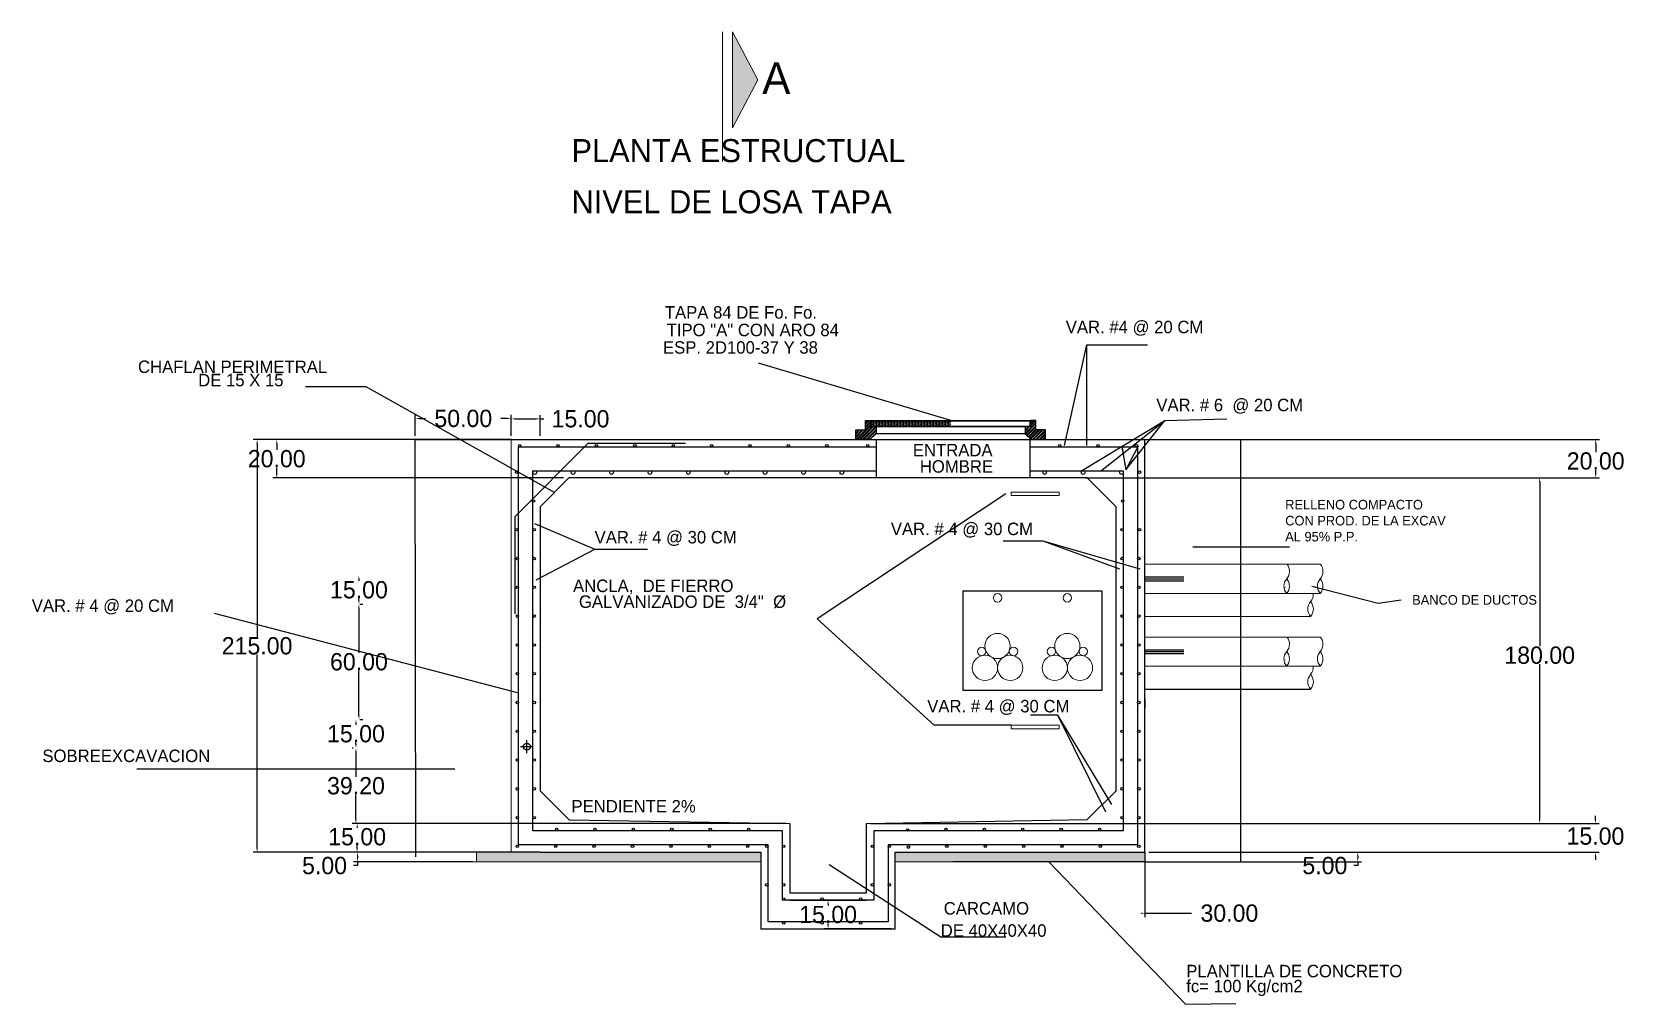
# Model space of a CAD drawing. Header units: centimetres. Extents: x -9328 to 420531, y -2964 to 1299.
# Drawn here: x -8512 to -7682, y -752 to -245 of the extents above; entities that cross this region are included whole.
import ezdxf

# ---------------------------------------------------------------- set-up
doc = ezdxf.new("R2010")
doc.units = ezdxf.units.CM
doc.header["$LTSCALE"] = 10
doc.header["$MEASUREMENT"] = 0
doc.layers.get('0').update_dxf_attribs({"linetype": 'CONTINUOUS'})
doc.layers.get('DEFPOINTS').update_dxf_attribs({"color": 2, "linetype": 'CONTINUOUS'})
for name, color, linetype in [('CONCRETO', 7, 'CONTINUOUS'), ('DIM', 7, 'CONTINUOUS'), ('Ductos', 30, 'CONTINUOUS'), ('HERRAJE', 13, 'CONTINUOUS'), ('REGISTRO', 1, 'CONTINUOUS'), ('TAPA', 120, 'CONTINUOUS'), ('TEXTOS', 7, 'CONTINUOUS'), ('VARILLAS', 30, 'CONTINUOUS')]:
    doc.layers.add(name, color=color, linetype=linetype)
doc.styles.get("Standard").update_dxf_attribs({"font": ''})
doc.styles.add('Zurich', font='')
doc.styles.get('Standard').set_extended_font_data('Zurich Ex BT')
doc.styles.get('Zurich').set_extended_font_data('Zurich Ex BT')
doc.dimstyles.get("Standard").update_dxf_attribs({"dimtxt": 9, "dimasz": 2, "dimexe": 2, "dimexo": 2, "dimgap": 0.09, "dimtad": 0, "dimtih": 1, "dimtoh": 1, "dimzin": 0, "dimdsep": 46, "dimtxsty": 'Standard', "dimcen": 0.09, "dimadec": 0, "dimazin": 0, "dimtfac": 1, "dimtofl": 0, "dimtmove": 0, "dimatfit": 3, "dimfxl": 0, "dimtolj": 1, "dimtzin": 0, "dimarcsym": 0})
pattern_1 = [(45, (-8760.0757, -599.7825), (-0.8838835, 0.8838835), []), (45, (-8760.0757, -599.1575), (-0.8838835, 0.8838835), [])]

# ---------------------------------------------------------------- blocks, each defined once
blk = doc.blocks.new('*D25')
at = {"layer": 'DEFPOINTS', "color": 0}
for p in [(-8384.42, -457.49), (-8262.24, -457.49), (-8233.05, -477.49)]:
    blk.add_point(p, dxfattribs=at)
at = {"layer": 'DIM', "color": 0, "lineweight": -2}
for p, q in [((-8264.24, -457.49), (-8386.42, -457.49)), ((-8384.42, -459.49), (-8384.42, -462.82)), ((-8384.42, -475.49), (-8384.42, -472.16)), ((-8235.05, -477.49), (-8386.42, -477.49))]:
    blk.add_line(p, q, dxfattribs=at)
at = {"layer": 'DIM', "color": 0}
for points in [[(-8384.75, -459.49), (-8384.08, -459.49), (-8384.42, -457.49)], [(-8384.75, -475.49), (-8384.08, -475.49), (-8384.42, -477.49)]]:
    blk.add_solid(points, dxfattribs=at)
at = {"layer": 'DIM', "color": 0, "insert": (-8384.42, -467.49), "char_height": 9, "attachment_point": 5}
blk.add_mtext('\\A1;20.00', dxfattribs=at)
blk = doc.blocks.new('*D26')
at = {"layer": 'DEFPOINTS', "color": 0}
for p in [(-8342.4, -677.49), (-8280.34, -672.49), (-8280.34, -677.49)]:
    blk.add_point(p, dxfattribs=at)
at = {"layer": 'DIM', "color": 0, "lineweight": -2}
for p, q in [((-8282.34, -672.49), (-8344.4, -672.49)), ((-8282.34, -677.49), (-8344.4, -677.49)), ((-8342.4, -679.49), (-8344.4, -679.49)), ((-8342.4, -674.49), (-8342.4, -675.49)), ((-8342.4, -677.49), (-8342.4, -679.49))]:
    blk.add_line(p, q, dxfattribs=at)
at = {"layer": 'DIM', "color": 0}
for points in [[(-8342.73, -674.49), (-8342.06, -674.49), (-8342.4, -672.49)], [(-8342.73, -675.49), (-8342.06, -675.49), (-8342.4, -677.49)]]:
    blk.add_solid(points, dxfattribs=at)
at = {"layer": 'DIM', "color": 0, "insert": (-8359.51, -679.49), "char_height": 9, "attachment_point": 5}
blk.add_mtext('\\A1;5.00', dxfattribs=at)
blk = doc.blocks.new('*D27')
at = {"layer": 'DEFPOINTS', "color": 0}
for p in [(-8262.24, -446.52), (-8312.24, -457.49), (-8262.24, -457.49)]:
    blk.add_point(p, dxfattribs=at)
at = {"layer": 'DIM', "color": 0, "lineweight": -2}
for p, q in [((-8312.24, -455.49), (-8312.24, -444.52)), ((-8310.24, -446.52), (-8306.87, -446.52)), ((-8264.24, -446.52), (-8267.61, -446.52)), ((-8262.24, -455.49), (-8262.24, -444.52))]:
    blk.add_line(p, q, dxfattribs=at)
at = {"layer": 'DIM', "color": 0}
for points in [[(-8310.24, -446.19), (-8310.24, -446.85), (-8312.24, -446.52)], [(-8264.24, -446.19), (-8264.24, -446.85), (-8262.24, -446.52)]]:
    blk.add_solid(points, dxfattribs=at)
at = {"layer": 'DIM', "color": 0, "insert": (-8287.24, -446.52), "char_height": 9, "attachment_point": 5}
blk.add_mtext('\\A1;50.00', dxfattribs=at)
blk = doc.blocks.new('*D28')
at = {"layer": 'DEFPOINTS', "color": 0}
for p in [(-8247.24, -446.7), (-8262.24, -457.49), (-8247.24, -457.49)]:
    blk.add_point(p, dxfattribs=at)
at = {"layer": 'DIM', "color": 0, "lineweight": -2}
for p, q in [((-8262.24, -455.49), (-8262.24, -444.7)), ((-8260.24, -446.7), (-8249.24, -446.7)), ((-8247.24, -455.49), (-8247.24, -444.7)), ((-8247.24, -446.7), (-8245.24, -446.7))]:
    blk.add_line(p, q, dxfattribs=at)
at = {"layer": 'DIM', "color": 0}
for points in [[(-8260.24, -446.37), (-8260.24, -447.04), (-8262.24, -446.7)], [(-8249.24, -446.37), (-8249.24, -447.04), (-8247.24, -446.7)]]:
    blk.add_solid(points, dxfattribs=at)
at = {"layer": 'DIM', "color": 0, "insert": (-8226.18, -446.7), "char_height": 9, "attachment_point": 5}
blk.add_mtext('\\A1;15.00', dxfattribs=at)
blk = doc.blocks.new('*D29')
at = {"layer": 'DEFPOINTS', "color": 0}
for p in [(-7932.24, -457.49), (-7965.41, -477.49), (-7697.44, -477.49)]:
    blk.add_point(p, dxfattribs=at)
at = {"layer": 'DIM', "color": 0, "lineweight": -2}
for p, q in [((-7930.24, -457.49), (-7695.44, -457.49)), ((-7697.44, -459.49), (-7697.44, -464.01)), ((-7963.41, -477.49), (-7695.44, -477.49)), ((-7697.44, -475.49), (-7697.44, -473.35))]:
    blk.add_line(p, q, dxfattribs=at)
at = {"layer": 'DIM', "color": 0}
for points in [[(-7697.77, -459.49), (-7697.11, -459.49), (-7697.44, -457.49)], [(-7697.77, -475.49), (-7697.11, -475.49), (-7697.44, -477.49)]]:
    blk.add_solid(points, dxfattribs=at)
at = {"layer": 'DIM', "color": 0, "insert": (-7697.44, -468.68), "char_height": 9, "attachment_point": 5}
blk.add_mtext('\\A1;20.00', dxfattribs=at)
blk = doc.blocks.new('*D30')
at = {"layer": 'DEFPOINTS', "color": 0}
for p in [(-8262.24, -457.49), (-8394.65, -672.49), (-8262.24, -672.49)]:
    blk.add_point(p, dxfattribs=at)
at = {"layer": 'DIM', "color": 0, "lineweight": -2}
for p, q in [((-8264.24, -457.49), (-8396.65, -457.49)), ((-8394.65, -459.49), (-8394.65, -560.33)), ((-8394.65, -670.49), (-8394.65, -569.66)), ((-8264.24, -672.49), (-8396.65, -672.49))]:
    blk.add_line(p, q, dxfattribs=at)
at = {"layer": 'DIM', "color": 0}
for points in [[(-8394.99, -459.49), (-8394.32, -459.49), (-8394.65, -457.49)], [(-8394.99, -670.49), (-8394.32, -670.49), (-8394.65, -672.49)]]:
    blk.add_solid(points, dxfattribs=at)
at = {"layer": 'DIM', "color": 0, "insert": (-8394.65, -564.99), "char_height": 9, "attachment_point": 5}
blk.add_mtext('\\A1;215.00', dxfattribs=at)
blk = doc.blocks.new('*D31')
at = {"layer": 'DEFPOINTS', "color": 0}
for p in [(-8342.53, -657.49), (-8117.24, -657.49), (-8262.24, -672.49)]:
    blk.add_point(p, dxfattribs=at)
at = {"layer": 'DIM', "color": 0, "lineweight": -2}
for p, q in [((-8119.24, -657.49), (-8344.53, -657.49)), ((-8342.53, -659.49), (-8342.53, -659.79)), ((-8342.53, -670.49), (-8342.53, -669.12)), ((-8264.24, -672.49), (-8344.53, -672.49))]:
    blk.add_line(p, q, dxfattribs=at)
at = {"layer": 'DIM', "color": 0}
for points in [[(-8342.87, -659.49), (-8342.2, -659.49), (-8342.53, -657.49)], [(-8342.87, -670.49), (-8342.2, -670.49), (-8342.53, -672.49)]]:
    blk.add_solid(points, dxfattribs=at)
at = {"layer": 'DIM', "color": 0, "insert": (-8342.53, -664.46), "char_height": 9, "attachment_point": 5}
blk.add_mtext('\\A1;15.00', dxfattribs=at)
blk = doc.blocks.new('*D32')
at = {"layer": 'DEFPOINTS', "color": 0}
for p in [(-8077.24, -697.49), (-8097.24, -712.49), (-8062.24, -712.49)]:
    blk.add_point(p, dxfattribs=at)
at = {"layer": 'DIM', "color": 0, "lineweight": -2}
for p, q in [((-8079.24, -697.49), (-8099.24, -697.49)), ((-8097.24, -699.49), (-8097.24, -700.33)), ((-8064.24, -712.49), (-8099.24, -712.49)), ((-8097.24, -710.49), (-8097.24, -709.66))]:
    blk.add_line(p, q, dxfattribs=at)
at = {"layer": 'DIM', "color": 0}
for points in [[(-8097.58, -699.49), (-8096.91, -699.49), (-8097.24, -697.49)], [(-8097.58, -710.49), (-8096.91, -710.49), (-8097.24, -712.49)]]:
    blk.add_solid(points, dxfattribs=at)
at = {"layer": 'DIM', "color": 0, "insert": (-8097.24, -704.99), "char_height": 9, "attachment_point": 5}
blk.add_mtext('\\A1;15.00', dxfattribs=at)
blk = doc.blocks.new('*D33')
at = {"layer": 'DEFPOINTS', "color": 0}
for p in [(-7932.24, -672.49), (-7932.24, -677.49), (-7821.39, -677.49)]:
    blk.add_point(p, dxfattribs=at)
at = {"layer": 'DIM', "color": 0, "lineweight": -2}
for p, q in [((-7930.24, -672.49), (-7819.39, -672.49)), ((-7930.24, -677.49), (-7819.39, -677.49)), ((-7821.39, -679.49), (-7823.39, -679.49)), ((-7821.39, -674.49), (-7821.39, -675.49)), ((-7821.39, -677.49), (-7821.39, -679.49))]:
    blk.add_line(p, q, dxfattribs=at)
at = {"layer": 'DIM', "color": 0}
for points in [[(-7821.72, -674.49), (-7821.05, -674.49), (-7821.39, -672.49)], [(-7821.72, -675.49), (-7821.05, -675.49), (-7821.39, -677.49)]]:
    blk.add_solid(points, dxfattribs=at)
at = {"layer": 'DIM', "color": 0, "insert": (-7838.51, -679.49), "char_height": 9, "attachment_point": 5}
blk.add_mtext('\\A1;5.00', dxfattribs=at)
blk = doc.blocks.new('*D34')
at = {"layer": 'DEFPOINTS', "color": 0}
for p in [(-8077.24, -657.49), (-7697.57, -657.49), (-7932.24, -672.49)]:
    blk.add_point(p, dxfattribs=at)
at = {"layer": 'DIM', "color": 0, "lineweight": -2}
for p, q in [((-7697.57, -655.49), (-7697.57, -653.49)), ((-8075.24, -657.49), (-7695.57, -657.49)), ((-7930.24, -672.49), (-7695.57, -672.49)), ((-7697.57, -674.49), (-7697.57, -676.49))]:
    blk.add_line(p, q, dxfattribs=at)
at = {"layer": 'DIM', "color": 0}
for points in [[(-7697.91, -655.49), (-7697.24, -655.49), (-7697.57, -657.49)], [(-7697.91, -674.49), (-7697.24, -674.49), (-7697.57, -672.49)]]:
    blk.add_solid(points, dxfattribs=at)
at = {"layer": 'DIM', "color": 0, "insert": (-7697.57, -664.13), "char_height": 9, "attachment_point": 5}
blk.add_mtext('\\A1;15.00', dxfattribs=at)
blk = doc.blocks.new('*D35')
at = {"layer": 'DEFPOINTS', "color": 0}
for p in [(-7775.07, -477.49), (-7726.62, -477.49), (-7775.07, -657.49)]:
    blk.add_point(p, dxfattribs=at)
at = {"layer": 'DIM', "color": 0, "lineweight": -2}
for p, q in [((-7773.07, -477.49), (-7724.62, -477.49)), ((-7726.62, -479.49), (-7726.62, -565.2)), ((-7726.62, -655.49), (-7726.62, -574.54)), ((-7773.07, -657.49), (-7724.62, -657.49))]:
    blk.add_line(p, q, dxfattribs=at)
at = {"layer": 'DIM', "color": 0}
for points in [[(-7726.95, -479.49), (-7726.29, -479.49), (-7726.62, -477.49)], [(-7726.95, -655.49), (-7726.29, -655.49), (-7726.62, -657.49)]]:
    blk.add_solid(points, dxfattribs=at)
at = {"layer": 'DIM', "color": 0, "insert": (-7726.62, -569.87), "char_height": 9, "attachment_point": 5}
blk.add_mtext('\\A1;180.00', dxfattribs=at)
blk = doc.blocks.new('*D87')
at = {"layer": 'DEFPOINTS', "color": 0}
for p in [(-8343.14, -618.29), (-8342.53, -618.29), (-8342.53, -657.49)]:
    blk.add_point(p, dxfattribs=at)
at = {"layer": 'DIM', "color": 0, "lineweight": -2}
for p, q in [((-8344.53, -618.29), (-8345.14, -618.29)), ((-8343.14, -620.29), (-8343.14, -633.23)), ((-8343.14, -655.49), (-8343.14, -642.56)), ((-8344.53, -657.49), (-8345.14, -657.49))]:
    blk.add_line(p, q, dxfattribs=at)
at = {"layer": 'DIM', "color": 0}
for points in [[(-8343.47, -620.29), (-8342.81, -620.29), (-8343.14, -618.29)], [(-8343.47, -655.49), (-8342.81, -655.49), (-8343.14, -657.49)]]:
    blk.add_solid(points, dxfattribs=at)
at = {"layer": 'DIM', "color": 0, "insert": (-8343.14, -637.89), "char_height": 9, "attachment_point": 5}
blk.add_mtext('\\A1;39.20', dxfattribs=at)
blk = doc.blocks.new('*D88')
at = {"layer": 'DEFPOINTS', "color": 0}
for p in [(-8343.14, -603.29), (-8343.14, -603.29), (-8343.14, -618.29)]:
    blk.add_point(p, dxfattribs=at)
at = {"layer": 'DIM', "color": 0, "lineweight": -2}
for p, q in [((-8343.14, -605.29), (-8343.14, -606.13)), ((-8343.14, -616.29), (-8343.14, -615.46))]:
    blk.add_line(p, q, dxfattribs=at)
at = {"layer": 'DIM', "color": 0}
for points in [[(-8343.47, -605.29), (-8342.81, -605.29), (-8343.14, -603.29)], [(-8343.47, -616.29), (-8342.81, -616.29), (-8343.14, -618.29)]]:
    blk.add_solid(points, dxfattribs=at)
at = {"layer": 'DIM', "color": 0, "insert": (-8343.14, -610.79), "char_height": 9, "attachment_point": 5}
blk.add_mtext('\\A1;15.00', dxfattribs=at)
blk = doc.blocks.new('*D89')
at = {"layer": 'DEFPOINTS', "color": 0}
for p in [(-8343.14, -543.29), (-8341.6, -543.29), (-8343.14, -603.29)]:
    blk.add_point(p, dxfattribs=at)
at = {"layer": 'DIM', "color": 0, "lineweight": -2}
for p, q in [((-8341.6, -545.29), (-8341.6, -568.62)), ((-8341.14, -543.29), (-8339.6, -543.29)), ((-8341.6, -601.29), (-8341.6, -577.96)), ((-8341.14, -603.29), (-8339.6, -603.29))]:
    blk.add_line(p, q, dxfattribs=at)
at = {"layer": 'DIM', "color": 0}
for points in [[(-8341.94, -545.29), (-8341.27, -545.29), (-8341.6, -543.29)], [(-8341.94, -601.29), (-8341.27, -601.29), (-8341.6, -603.29)]]:
    blk.add_solid(points, dxfattribs=at)
at = {"layer": 'DIM', "color": 0, "insert": (-8341.6, -573.29), "char_height": 9, "attachment_point": 5}
blk.add_mtext('\\A1;60.00', dxfattribs=at)
blk = doc.blocks.new('*D90')
at = {"layer": 'DEFPOINTS', "color": 0}
for p in [(-8341.6, -528.29), (-8341.6, -528.29), (-8341.6, -543.29)]:
    blk.add_point(p, dxfattribs=at)
at = {"layer": 'DIM', "color": 0, "lineweight": -2}
for p, q in [((-8341.6, -530.29), (-8341.6, -531.13)), ((-8341.6, -541.29), (-8341.6, -540.46))]:
    blk.add_line(p, q, dxfattribs=at)
at = {"layer": 'DIM', "color": 0}
for points in [[(-8341.94, -530.29), (-8341.27, -530.29), (-8341.6, -528.29)], [(-8341.94, -541.29), (-8341.27, -541.29), (-8341.6, -543.29)]]:
    blk.add_solid(points, dxfattribs=at)
at = {"layer": 'DIM', "color": 0, "insert": (-8341.6, -535.79), "char_height": 9, "attachment_point": 5}
blk.add_mtext('\\A1;15.00', dxfattribs=at)

msp = doc.modelspace()

# ---------------------------------------------------------------- hatches: boundary and pattern name
at = {"layer": 'CONCRETO'}
h = msp.add_hatch(dxfattribs=at)
h.set_pattern_fill('AR-CONC', color=256, style=0)
h.set_pattern_definition([(50, (-12303.3867, 310.8497), (7.172602, -0.627521), [0.75, -8.25]), (355, (-12303.387, 310.85), (-1.387513, 7.521921), [0.6, -6.6]), (100.4514, (-12302.789, 310.7974), (5.785094, 6.894395), [0.637402, -7.011421]), (46.1842, (-12303.387, 312.85), (10.67241, -1.65519), [1.125, -12.375]), (96.6356, (-12302.497, 312.712), (9.346627, 9.741179), [0.956103, -10.51713]), (351.1842, (-12303.387, 312.85), (9.34662, 9.741186), [0.9, -9.9]), (21, (-12302.3867, 312.3497), (5.9690705, -4.026189), [0.75, -8.25]), (326, (-12302.387, 312.35), (2.433153, 7.2515), [0.6, -6.6]), (71.4514, (-12301.889, 312.014), (8.402226, 3.225305), [0.637402, -7.011421]), (37.5, (-12303.3867, 310.8497), (0.1215986, 3.3289385), [0, -6.52, 0, -6.7, 0, -6.625]), (7.5, (-12303.3867, 310.8497), (2.6306954, 3.944117), [0, -3.82, 0, -6.37, 0, -2.525]), (327.5, (-12305.6167, 310.8497), (5.3382244, -0.2255487), [0, -2.5, 0, -7.8, 0, -10.35]), (317.5, (-12306.6167, 310.8497), (5.8318617, 1.00105), [0, -3.25, 0, -5.18, 0, -7.35])])
h.paths.add_polyline_path([(-7932.243, -672.493), (-7962.243, -672.493), (-8062.243, -672.493), (-8062.243, -677.493), (-8032.243, -677.493), (-7932.243, -677.493)])
h.paths.add_polyline_path([(-8132.243, -672.493), (-8247.243, -672.493), (-8262.243, -672.493), (-8280.343, -672.493), (-8280.343, -677.493), (-8132.243, -677.493)])
at = {"layer": 'HERRAJE'}
h = msp.add_hatch(dxfattribs=at)
h.set_pattern_fill('STEEL', color=256, scale=10, style=0)
h.set_pattern_definition(pattern_1)
h.paths.add_polyline_path([(-8077.793, -452.491), (-8082.793, -452.491), (-8082.793, -457.491), (-8075.643, -457.491), (-8072.143, -454.491), (-8072.143, -450.691), (-8075.143, -450.691), (-8075.143, -447.491), (-8077.793, -447.491)])
h = msp.add_hatch(dxfattribs=at)
h.set_pattern_fill('STEEL', color=256, scale=10, style=0)
h.set_pattern_definition(pattern_1)
h.paths.add_polyline_path([(-7988.993, -452.491), (-7988.993, -447.491), (-7991.643, -447.491), (-7991.643, -450.691), (-7994.643, -450.691), (-7994.643, -454.491), (-7991.143, -457.491), (-7983.993, -457.491), (-7983.993, -452.491)])
at = {"layer": 'TAPA'}
h = msp.add_hatch(dxfattribs=at)
h.set_pattern_fill('DOTS', color=256, scale=10, style=0)
h.set_pattern_definition([(0, (-8075.39285, -450.6909), (0.3125, 0.625), [0, -0.625])])
h.paths.add_polyline_path([(-8074.543, -447.691), (-8074.543, -450.691), (-8033.393, -450.691), (-8033.393, -447.691)])

# ---------------------------------------------------------------- linework, layer by layer
at = {"layer": 'CONCRETO'}
for p, q in [((-8262.243, -672.493), (-8280.343, -672.493)), ((-7932.243, -677.493), (-8032.243, -677.493)), ((-7932.243, -672.493), (-7932.243, -677.493))]:
    msp.add_line(p, q, dxfattribs=at)
at = {"layer": 'DIM'}
for p, q in [((-8312.243, -457.491), (-8262.243, -457.491)), ((-8262.243, -672.493), (-8312.243, -672.493)), ((-7932.243, -674.493), (-7932.243, -706.273)), ((-7932.243, -704.273), (-7907.94, -704.273))]:
    msp.add_line(p, q, dxfattribs=at)
msp.add_solid([(-7934.243, -703.94), (-7934.243, -704.607), (-7932.243, -704.273)], dxfattribs=at)
at = {"layer": 'Ductos', "lineweight": 5}
for p, q in [((-7840.918, -522.482), (-7932.243, -522.482)), ((-7858.366, -522.482), (-7932.243, -522.482)), ((-7854.231, -522.591), (-7854.231, -522.482)), ((-7840.918, -537.682), (-7932.243, -537.682)), ((-7858.366, -537.682), (-7932.243, -537.682)), ((-7859.257, -534.514), (-7859.257, -534.404)), ((-7854.231, -537.791), (-7854.231, -537.682)), ((-7845.944, -549.604), (-7932.243, -549.604)), ((-7840.918, -560.369), (-7932.243, -560.369)), ((-7858.366, -560.369), (-7932.243, -560.369)), ((-7854.231, -560.479), (-7854.231, -560.369)), ((-7859.257, -572.401), (-7859.257, -572.291)), ((-7840.918, -575.569), (-7932.243, -575.569)), ((-7858.366, -575.569), (-7932.243, -575.569)), ((-7854.231, -575.679), (-7854.231, -575.569))]:
    msp.add_line(p, q, dxfattribs=at)
at = {"layer": 'Ductos'}
for p, q in [((-7932.243, -529.082), (-7912.006, -529.082)), ((-7932.243, -530.082), (-7912.006, -530.082)), ((-7932.243, -531.082), (-7912.006, -531.082)), ((-7932.243, -566.969), (-7912.006, -566.969)), ((-7932.243, -567.969), (-7912.006, -567.969)), ((-7932.243, -568.969), (-7912.006, -568.969)), ((-7932.243, -587.501), (-7845.944, -587.491))]:
    msp.add_line(p, q, dxfattribs=at)
at = {"layer": 'Ductos', "lineweight": 5}
for centre, start, end in [((-7862.761, -526.146), 318.814075, 38.847336), ((-7845.313, -526.146), 318.814075, 38.847336), ((-7853.971, -533.836), 138.814075, 221.185925), ((-7862.761, -533.836), 318.814075, 41.185925), ((-7836.524, -533.836), 138.814075, 221.185925), ((-7845.313, -533.836), 318.814075, 41.185925), ((-7850.339, -538.068), 318.814075, 3.791639), ((-7841.55, -545.759), 138.814075, 221.185925), ((-7850.339, -545.759), 318.814075, 41.185925), ((-7862.761, -564.033), 318.814075, 38.847336), ((-7845.313, -564.033), 318.814075, 38.847336), ((-7853.971, -571.724), 138.814075, 221.185925), ((-7862.761, -571.724), 318.814075, 41.185925), ((-7836.524, -571.724), 138.814075, 221.185925), ((-7845.313, -571.724), 318.814075, 41.185925), ((-7841.55, -583.646), 138.814075, 221.185925), ((-7850.339, -575.955), 318.814075, 3.791639), ((-7850.339, -583.646), 318.814075, 41.185925)]:
    msp.add_arc(centre, 5.84, start, end, dxfattribs=at)
at = {"layer": 'HERRAJE'}
for p, q in [((-8075.143, -447.491), (-7991.643, -447.491)), ((-8072.143, -450.691), (-7994.643, -450.691)), ((-7994.643, -454.491), (-8072.143, -454.491)), ((-8208.343, -457.491), (-8123.843, -457.491)), ((-8075.643, -457.491), (-7991.143, -457.491))]:
    msp.add_line(p, q, dxfattribs=at)
for points in [[(-8082.793, -452.491), (-8077.793, -452.491), (-8077.793, -447.491), (-8075.143, -447.491), (-8075.143, -450.691), (-8072.143, -450.691), (-8072.143, -454.491), (-8075.643, -457.491), (-8082.793, -457.491)], [(-7991.643, -447.491), (-7991.643, -450.691), (-7994.643, -450.691), (-7994.643, -454.491), (-7991.143, -457.491), (-7983.993, -457.491), (-7983.993, -452.491), (-7988.993, -452.491), (-7988.993, -447.491)]]:
    msp.add_lwpolyline(points, close=True, dxfattribs=at)
at = {"layer": 'REGISTRO'}
for p, q in [((-8311.923, -674.94), (-8312.243, -457.491)), ((-8262.243, -457.491), (-8312.243, -457.491)), ((-8262.243, -457.491), (-7932.243, -457.491)), ((-8072.243, -457.491), (-8072.243, -477.142)), ((-7992.243, -457.491), (-7992.243, -477.487)), ((-7932.243, -492.487), (-7932.243, -457.491)), ((-7932.243, -457.491), (-7882.243, -457.491)), ((-7882.199, -677.493), (-7882.242, -457.491)), ((-8091.143, -474.987), (-8091.143, -475.487)), ((-7932.243, -574.807), (-7932.243, -492.487)), ((-7932.243, -672.493), (-7932.243, -574.992)), ((-8014.184, -588.024), (-8006.242, -588.024)), ((-8064.743, -669.993), (-8064.743, -669.993)), ((-8247.243, -672.493), (-8262.243, -672.493)), ((-8247.243, -672.493), (-8132.243, -672.493)), ((-8132.243, -672.493), (-8132.243, -712.493)), ((-8062.243, -672.493), (-7962.243, -672.493)), ((-8062.243, -712.493), (-8062.243, -672.493)), ((-7962.243, -672.493), (-7932.243, -672.493)), ((-8117.243, -697.493), (-8077.243, -697.493)), ((-8062.243, -712.493), (-8132.243, -712.493))]:
    msp.add_line(p, q, dxfattribs=at)
at = {"layer": 'REGISTRO', "lineweight": 5}
msp.add_line((-8262.243, -672.493), (-8262.243, -457.491), dxfattribs=at)
at = {"layer": 'REGISTRO'}
msp.add_lwpolyline([(-8077.243, -657.493), (-7962.243, -655.493), (-7947.243, -640.493), (-7947.243, -492.487), (-7962.243, -477.487), (-8232.243, -477.487), (-8247.243, -492.487), (-8247.243, -640.493), (-8232.111, -655.625), (-8117.243, -657.493), (-8117.243, -693.723), (-8077.243, -693.723), (-8077.243, -657.493)], dxfattribs=at)
at = {"layer": 'REGISTRO', "lineweight": 5}
for points in [[(-8001.829, -486.707), (-7976.829, -486.707), (-7976.829, -484.807), (-8001.829, -484.807)], [(-8001.829, -606.273), (-7976.829, -606.273), (-7976.829, -608.173), (-8001.829, -608.173)]]:
    msp.add_lwpolyline(points, close=True, dxfattribs=at)
at = {"layer": 'REGISTRO'}
msp.add_lwpolyline([(-7954.445, -536.439), (-8027.127, -536.439), (-8027.127, -588.024), (-7954.445, -588.024)], close=True, dxfattribs=at)
at = {"layer": 'TAPA'}
msp.add_lwpolyline([(-8074.543, -447.691), (-7992.243, -447.691), (-7992.243, -450.691), (-8074.543, -450.691)], close=True, dxfattribs=at)
at = {"layer": 'TEXTOS', "color": 0, "lineweight": 5}
msp.add_line((-8152.325, -312.609), (-8152.325, -245.045), dxfattribs=at)
at = {"layer": 'TEXTOS', "lineweight": 5}
for p, q in [((-8147.011, -245.045), (-8133.787, -270.02)), ((-8147.011, -294.995), (-8147.011, -245.045)), ((-8133.787, -270.02), (-8147.011, -294.995)), ((-8005.862, -477.437), (-8005.862, -477.487)), ((-7935.646, -512.142), (-7935.646, -512.142)), ((-8274.304, -672.029), (-8274.304, -672.029)), ((-8132.243, -677.493), (-8312.243, -677.493)), ((-8262.243, -672.493), (-8280.343, -672.493)), ((-8280.343, -672.493), (-8280.343, -677.493)), ((-8280.276, -675.814), (-8280.276, -675.814)), ((-8280.161, -672.549), (-8280.161, -672.549)), ((-8280.141, -676.041), (-8280.141, -676.041)), ((-8275.587, -672.42), (-8275.587, -672.42)), ((-8233.829, -677.802), (-8233.829, -677.802)), ((-8222.22, -677.533), (-8222.22, -677.533)), ((-8219.08, -677.507), (-8219.08, -677.507)), ((-8209.288, -672.534), (-8209.288, -672.534)), ((-8184.822, -672.506), (-8184.79, -672.493)), ((-8132.734, -672.639), (-8132.734, -672.639)), ((-8032.243, -677.493), (-8062.243, -677.493)), ((-8046.263, -672.552), (-8046.263, -672.552)), ((-8034.256, -672.678), (-8034.256, -672.678)), ((-7952.928, -672.58), (-7952.928, -672.58))]:
    msp.add_line(p, q, dxfattribs=at)
at = {"layer": 'TEXTOS'}
for p, q in [((-7932.243, -592.493), (-7932.243, -597.493)), ((-7977.542, -601.11), (-7991.775, -601.11)), ((-8257.509, -617.445), (-8254.156, -617.44)), ((-8254.156, -617.44), (-8254.156, -614.088)), ((-8254.156, -617.44), (-8250.803, -617.435)), ((-8254.156, -620.793), (-8254.156, -617.44)), ((-7932.243, -677.493), (-7932.243, -687.493)), ((-7932.243, -677.493), (-7882.199, -677.493))]:
    msp.add_line(p, q, dxfattribs=at)
at = {"layer": 'TEXTOS', "linetype": 'Continuous', "lineweight": 5}
for centre, radius in [((-8008.975, -539.941), 2.195), ((-7972.634, -539.941), 2.195), ((-8008.975, -565.031), 6.585), ((-8008.975, -565.031), 6.585), ((-7972.634, -565.031), 6.585), ((-7972.634, -565.031), 6.585), ((-8015.542, -576.439), 6.585), ((-8017.254, -567.895), 2.195), ((-8002.371, -576.439), 6.585), ((-8000.697, -567.895), 2.195), ((-7979.201, -576.439), 6.585), ((-7980.913, -567.895), 2.195), ((-7966.03, -576.439), 6.585), ((-7964.356, -567.895), 2.195)]:
    msp.add_circle(centre, radius, dxfattribs=at)
at = {"layer": 'TEXTOS'}
msp.add_circle((-8254.156, -617.44), 1.804, dxfattribs=at)
at = {"layer": 'TEXTOS', "lineweight": 5}
msp.add_solid([(-8147.011, -294.995), (-8147.011, -245.045), (-8133.787, -270.02)], dxfattribs=at)
at = {"layer": 'VARILLAS'}
for points in [[(-8260.243, -548.287), (-8260.243, -497.487), (-8222.243, -459.4), (-8171.443, -459.4)], [(-7992.243, -461.261), (-7936.013, -461.261), (-7936.013, -668.723), (-8066.013, -668.723), (-8066.013, -708.723), (-8128.473, -708.723), (-8128.473, -668.723), (-8258.473, -668.723), (-8258.473, -461.261), (-8072.243, -461.261)], [(-7992.243, -473.717), (-7943.473, -473.717), (-7943.473, -574.992), (-7943.473, -661.263), (-8073.473, -661.263), (-8073.473, -697.493), (-8121.013, -697.493), (-8121.013, -661.263), (-8251.013, -661.263), (-8251.013, -473.717), (-8072.243, -473.717)]]:
    msp.add_lwpolyline(points, dxfattribs=at)
for centre, radius in [((-8257.885, -460.63), 0.635), ((-8237.885, -460.63), 0.635), ((-8217.885, -460.63), 0.635), ((-8197.885, -460.63), 0.635), ((-8177.885, -460.63), 0.635), ((-8157.885, -460.63), 0.635), ((-8137.885, -460.63), 0.635), ((-8117.885, -460.63), 0.635), ((-8097.885, -460.63), 0.635), ((-8076.601, -460.63), 0.635), ((-7976.601, -460.63), 0.635), ((-7956.601, -460.63), 0.635), ((-7936.601, -460.63), 0.635), ((-8259.43, -474.474), 0.635), ((-8250.035, -474.688), 0.95), ((-8230.035, -474.688), 0.95), ((-8210.035, -474.688), 0.95), ((-8190.035, -474.688), 0.95), ((-8170.035, -474.688), 0.95), ((-8150.035, -474.688), 0.95), ((-8130.035, -474.688), 0.95), ((-8110.035, -474.688), 0.95), ((-8090.035, -474.688), 0.95), ((-7984.45, -474.688), 0.95), ((-7964.45, -474.688), 0.95), ((-7944.45, -474.688), 0.95), ((-7935.055, -474.474), 0.635), ((-8250.67, -489.474), 0.635), ((-8250.67, -489.474), 0.635), ((-7943.815, -489.474), 0.635), ((-7943.815, -489.474), 0.635), ((-8259.43, -504.474), 0.635), ((-8250.344, -504.47), 0.635), ((-7944.141, -504.47), 0.635), ((-7935.055, -504.474), 0.635), ((-8259.104, -519.47), 0.635), ((-8250.344, -519.47), 0.635), ((-7944.141, -519.47), 0.635), ((-7935.381, -519.47), 0.635), ((-8259.104, -534.47), 0.635), ((-8250.344, -534.47), 0.635), ((-7944.141, -534.47), 0.635), ((-7935.381, -534.47), 0.635), ((-8259.104, -549.47), 0.635), ((-8250.344, -549.47), 0.635), ((-7944.141, -549.47), 0.635), ((-7935.381, -549.47), 0.635), ((-8259.104, -564.47), 0.635), ((-8250.344, -564.47), 0.635), ((-7944.141, -564.47), 0.635), ((-7935.381, -564.47), 0.635), ((-8259.104, -579.47), 0.635), ((-8250.344, -579.47), 0.635), ((-7944.141, -579.47), 0.635), ((-7935.381, -579.47), 0.635), ((-8259.104, -594.47), 0.635), ((-8250.344, -594.47), 0.635), ((-7944.141, -594.47), 0.635), ((-7935.381, -594.47), 0.635), ((-8259.104, -609.47), 0.635), ((-8250.344, -609.47), 0.635), ((-7944.141, -609.47), 0.635), ((-7935.381, -609.47), 0.635), ((-8259.104, -624.47), 0.635), ((-8250.344, -624.47), 0.635), ((-7944.141, -624.47), 0.635), ((-7935.381, -624.47), 0.635), ((-8259.104, -639.47), 0.635), ((-8250.344, -639.47), 0.635), ((-7944.141, -639.47), 0.635), ((-7935.381, -639.47), 0.635), ((-8259.104, -654.47), 0.635), ((-8250.344, -654.47), 0.635), ((-7944.141, -654.47), 0.635), ((-7935.381, -654.47), 0.635), ((-8238.635, -660.584), 0.635), ((-8218.635, -660.584), 0.635), ((-8198.635, -660.584), 0.635), ((-8178.635, -660.584), 0.635), ((-8158.635, -660.584), 0.635), ((-8138.635, -660.584), 0.635), ((-8055.848, -660.945), 0.635), ((-8035.851, -660.584), 0.635), ((-8015.851, -660.584), 0.635), ((-7995.851, -660.584), 0.635), ((-7975.851, -660.584), 0.635), ((-7955.851, -660.584), 0.635), ((-8259.104, -669.47), 0.635), ((-8239.104, -669.47), 0.635), ((-8219.104, -669.47), 0.635), ((-8199.104, -669.47), 0.635), ((-8179.104, -669.47), 0.635), ((-8159.104, -669.47), 0.635), ((-8139.104, -669.47), 0.635), ((-8129.153, -669.47), 0.635), ((-8120.339, -669.47), 0.635), ((-8074.147, -669.47), 0.635), ((-8065.333, -669.47), 0.635), ((-8055.378, -669.831), 0.635), ((-8035.381, -669.47), 0.635), ((-8015.381, -669.47), 0.635), ((-7995.381, -669.47), 0.635), ((-7975.381, -669.47), 0.635), ((-7955.381, -669.47), 0.635), ((-7935.381, -669.47), 0.635), ((-8129.153, -689.47), 0.635), ((-8120.339, -689.47), 0.635), ((-8120.339, -696.836), 0.635), ((-8100.339, -696.836), 0.635), ((-8080.339, -696.836), 0.635), ((-8074.147, -689.47), 0.635), ((-8065.333, -689.47), 0.635), ((-8120.339, -709.363), 0.635), ((-8100.339, -709.363), 0.635), ((-8080.339, -709.363), 0.635)]:
    msp.add_circle(centre, radius, dxfattribs=at)

# ---------------------------------------------------------------- texts
at = {"layer": 'CONCRETO', "lineweight": 5}
msp.add_text('PENDIENTE 2%', height=6.5, dxfattribs=at).set_placement((-8230.907, -651.783))
at = {"layer": 'DIM', "insert": (-7888.23, -704.273), "char_height": 9, "attachment_point": 5}
msp.add_mtext('\\A1;30.00', dxfattribs=at)
at = {"layer": 'TEXTOS', "color": 0, "lineweight": 5, "style": 'Zurich'}
for s, height, p in [('A', 16.417, (-8131.524, -277.355)), ('PLANTA ESTRUCTUAL ', 12, (-8230.907, -312.933)), ('NIVEL DE LOSA TAPA', 12, (-8230.907, -339.577))]:
    msp.add_text(s, height=height, dxfattribs=at).set_placement(p)
at = {"layer": 'TEXTOS', "linetype": 'Continuous', "lineweight": 5}
for s, p in [('TAPA 84 DE Fo. Fo.', (-8182.267, -394.459)), ('TIPO "A" CON ARO 84', (-8181.321, -403.623)), ('ESP. 2D100-37 Y 38', (-8183.233, -412.731)), ('ENTRADA', (-8053.091, -466.212)), ('HOMBRE ', (-8049.463, -474.732)), ('ANCLA,  DE FIERRO', (-8230.074, -536.931)), ('GALVANIZADO DE  3/4"  %%C', (-8227.018, -545.193))]:
    msp.add_text(s, height=6.5, dxfattribs=at).set_placement(p)
at = {"layer": 'TEXTOS'}
for s, p in [('VAR. #4 @ 20 CM', (-7973.442, -402.077)), ('CHAFLAN PERIMETRAL', (-8456.673, -422.784)), ('DE 15 X 15', (-8425.32, -429.727)), ('VAR. # 6  @ 20 CM', (-7926.283, -442.71)), ('VAR. # 4 @ 30 CM', (-8218.845, -511.597)), ('VAR. # 4 @ 30 CM', (-8064.555, -507.267)), ('VAR. # 4 @ 20 CM', (-8511.991, -547.267)), ('VAR. # 4 @ 30 CM', (-8045.609, -599.632)), ('SOBREEXCAVACION', (-8506.469, -625.513)), (' CARCAMO', (-8039.412, -704.983)), ('DE 40X40X40', (-8038.553, -716.534)), ('PLANTILLA DE CONCRETO', (-7910.693, -737.656)), ('fc= 100 Kg/cm2', (-7910.693, -745.48))]:
    msp.add_text(s, height=6.5, dxfattribs=at).set_placement(p)
at = {"layer": 'TEXTOS', "char_height": 5, "attachment_point": 1}
for s, insert, width in [('\\A1;RELLENO COMPACTO CON PROD. DE LA EXCAV AL 95% P.P.', (-7859.151, -488.892), 83.61703), ('\\A1;   BANCO DE DUCTOS', (-7798.6, -538.522), 148.29396)]:
    msp.add_mtext(s, dxfattribs=dict(at, insert=insert, width=width))

# ---------------------------------------------------------------- dimensions: what is measured, and where the dimension line sits
at = {"layer": 'DIM'}
dim = msp.add_linear_dim(base=(-8262.243, -446.52), p1=(-8312.243, -457.491), p2=(-8262.243, -457.491), dimstyle='Standard', dxfattribs=at)
dim.commit()
dim.dimension.update_dxf_attribs({"geometry": '*D27', "text_midpoint": (-8287.243, -446.52), "dimtype": 160})
dim = msp.add_linear_dim(base=(-8247.243, -446.705), p1=(-8262.243, -457.491), p2=(-8247.243, -457.491), dimstyle='Standard', dxfattribs=at)
dim.commit()
dim.dimension.update_dxf_attribs({"geometry": '*D28', "text_midpoint": (-8226.183, -446.705)})
for base, p1, p2, picture, middle in [((-8394.655, -672.493), (-8262.243, -457.491), (-8262.243, -672.493), '*D30', (-8394.655, -564.992)), ((-8384.417, -457.491), (-8233.049, -477.487), (-8262.243, -457.491), '*D25', (-8384.417, -467.489)), ((-7697.441, -477.487), (-7932.243, -457.491), (-7965.414, -477.487), '*D29', (-7697.441, -468.68)), ((-7726.619, -477.493), (-7775.074, -657.493), (-7775.074, -477.493), '*D35', (-7726.619, -569.87)), ((-7697.574, -657.493), (-7932.243, -672.493), (-8077.243, -657.493), '*D34', (-7697.574, -664.128)), ((-8342.534, -657.493), (-8262.243, -672.493), (-8117.243, -657.493), '*D31', (-8342.534, -664.458)), ((-7821.388, -677.493), (-7932.243, -672.493), (-7932.243, -677.493), '*D33', (-7838.506, -679.493))]:
    dim = msp.add_linear_dim(base=base, p1=p1, p2=p2, angle=90, dimstyle='Standard', dxfattribs=at)
    dim.commit()
    dim.dimension.update_dxf_attribs({"geometry": picture, "text_midpoint": middle, "dimtype": 160})
for base, p1, p2, picture, middle in [((-8341.602, -528.293), (-8341.602, -543.293), (-8341.602, -528.293), '*D90', (-8341.602, -535.793)), ((-8341.602, -543.293), (-8343.14, -603.293), (-8343.14, -543.293), '*D89', (-8341.602, -573.293)), ((-8343.14, -603.293), (-8343.14, -618.293), (-8343.14, -603.293), '*D88', (-8343.14, -610.793)), ((-8343.14, -618.293), (-8342.534, -657.493), (-8342.534, -618.293), '*D87', (-8343.14, -637.893)), ((-8342.396, -677.493), (-8280.343, -672.493), (-8280.343, -677.493), '*D26', (-8359.515, -679.493)), ((-8097.243, -712.493), (-8077.243, -697.493), (-8062.243, -712.493), '*D32', (-8097.243, -704.993))]:
    dim = msp.add_linear_dim(base=base, p1=p1, p2=p2, angle=90, dimstyle='Standard', dxfattribs=at)
    dim.commit()
    dim.dimension.update_dxf_attribs({"geometry": picture, "text_midpoint": middle})

# ---------------------------------------------------------------- leaders
at = {"annotation_type": 0, "has_hookline": 1, "hookline_direction": 0, "text_width": 85.952}
msp.add_leader([(-7845.313, -533.836), (-7810.791, -542.737), (-7798.69, -541.022)], dimstyle='Standard', override={"dimgap": 0.09, "dimtad": 0}, dxfattribs=at)
at = {"layer": 'TEXTOS'}
for points in [[(-7974.032, -460.53), (-7962.46, -408.044)], [(-7962.46, -460.53), (-7962.46, -408.044), (-7930.962, -408.044)], [(-8033.393, -447.491), (-8133.571, -417.62)], [(-8239.743, -484.987), (-8337.797, -430.086), (-8369.363, -430.086)], [(-7965.531, -474.019), (-7921.793, -447.604)], [(-7955.417, -474.002), (-7921.793, -447.604)], [(-7935.703, -460.893), (-7942.099, -473.321), (-7921.793, -447.604), (-7889.516, -446.621)], [(-7944.297, -460.841), (-7942.099, -473.321)], [(-8004.743, -485.762), (-8102.847, -550.837)], [(-8250.122, -501.217), (-8218.811, -514.578), (-8191.223, -514.578)], [(-7945.243, -524.947), (-7985.274, -510.492), (-8006.043, -510.492)], [(-7934.743, -524.947), (-7985.274, -510.492)], [(-7907.232, -513.285), (-7856.866, -513.285)], [(-8249.243, -530.55), (-8218.811, -514.578)], [(-8259.089, -589.36), (-8416.774, -548.176)], [(-8001.829, -606.273), (-8041.973, -606.273), (-8102.847, -550.837)], [(-7952.534, -651.653), (-7977.542, -601.11)], [(-7949.471, -647.626), (-7977.542, -601.11)], [(-8291.586, -629.235), (-8457.317, -629.235)], [(-8096.746, -678.813), (-8038.553, -716.534), (-8004.743, -716.534)], [(-7982.243, -677.493), (-7911.063, -751.645), (-7884.806, -751.318)]]:
    msp.add_leader(points, dimstyle='Standard', override={"dimgap": 0.09, "dimtad": 0}, dxfattribs=at)

doc.saveas('drawing.dxf')
